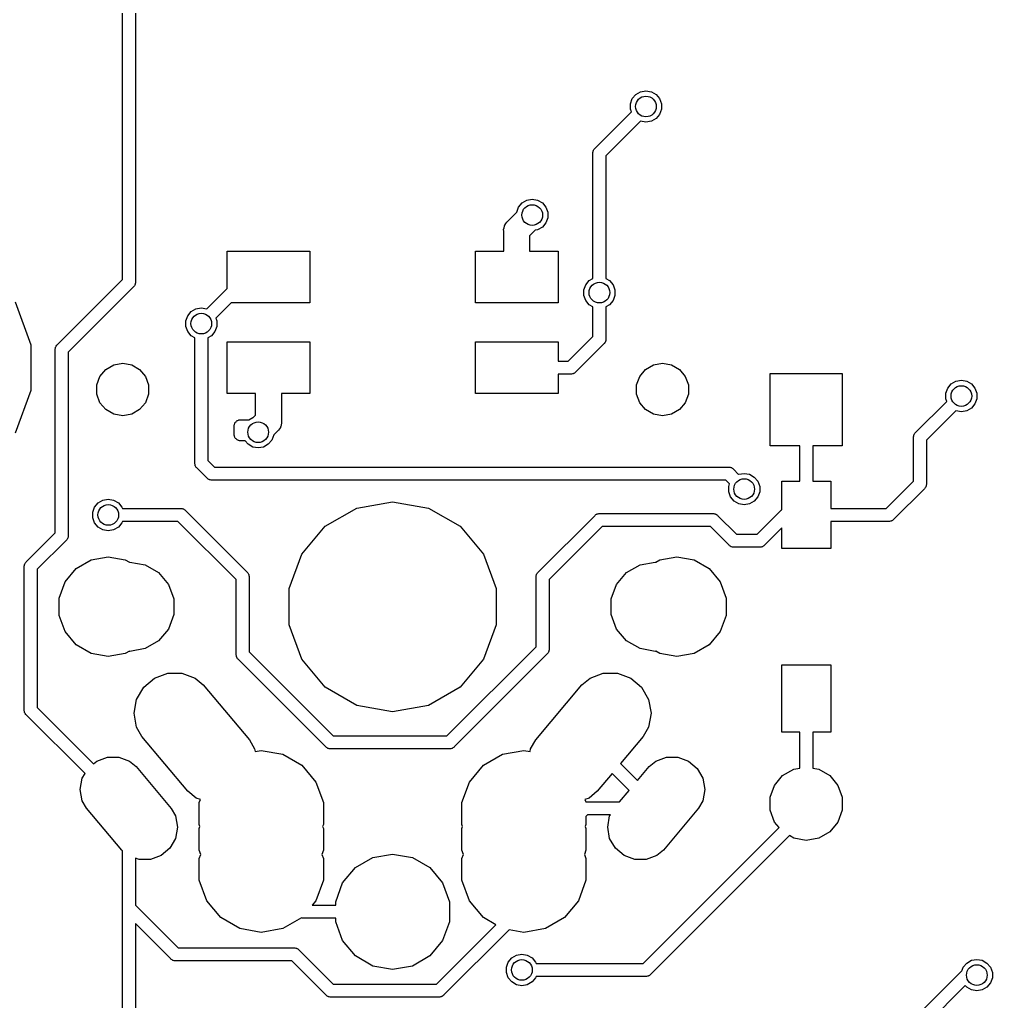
# Model space of a CAD drawing. Extents: x 61 to 194, y -153 to -61.
# Drawn here: x 100.79 to 119.6, y -99.01 to -80.02 of the extents above; entities that cross this region are included whole.
import ezdxf

# ---------------------------------------------------------------- set-up
doc = ezdxf.new("R2010")
doc.units = 0
doc.header["$MEASUREMENT"] = 0
doc.layers.add('BLACK', color=7, linetype='CONTINUOUS')

msp = doc.modelspace()

# ---------------------------------------------------------------- linework, layer by layer
at = {"layer": 'BLACK', "linetype": 'CONTINUOUS'}
for p, q in [((102.775, -85.0482), (102.775, -78.2165)), ((103.025, -78.5018), (103.025, -85.0945)), ((112.704, -81.4666), (112.796, -81.4137)), ((112.796, -81.4137), (112.9, -81.3954)), ((112.9, -81.3954), (113.004, -81.4137)), ((113.004, -81.4137), (113.096, -81.4666)), ((112.6, -81.6471), (112.636, -81.5477)), ((112.6, -81.7529), (112.6, -81.6471)), ((112.636, -81.5477), (112.704, -81.4666)), ((113.096, -81.4666), (113.164, -81.5477)), ((113.164, -81.5477), (113.2, -81.6471)), ((113.2, -81.6471), (113.2, -81.7529)), ((111.915, -82.5077), (112.619, -81.8045)), ((112.619, -81.8045), (112.6, -81.7529)), ((113.2, -81.7529), (113.164, -81.8523)), ((112.792, -81.9843), (112.125, -82.6518)), ((112.796, -81.9863), (112.792, -81.9843)), ((112.9, -82.0046), (112.796, -81.9863)), ((113.004, -81.9863), (112.9, -82.0046)), ((113.096, -81.9334), (113.004, -81.9863)), ((113.164, -81.8523), (113.096, -81.9334)), ((111.874, -82.5889), (111.878, -82.5729)), ((111.875, -82.6054), (111.874, -82.5889)), ((111.878, -82.5729), (111.881, -82.5566)), ((111.881, -82.5566), (111.884, -82.5518)), ((111.884, -82.5518), (111.885, -82.5464)), ((111.885, -82.5464), (111.894, -82.5328)), ((111.894, -82.5328), (111.903, -82.5184)), ((111.903, -82.5184), (111.915, -82.5077)), ((111.875, -85.0258), (111.875, -82.6054)), ((112.125, -82.6518), (112.125, -85.0258)), ((110.504, -83.5666), (110.596, -83.5137)), ((110.596, -83.5137), (110.7, -83.4954)), ((110.7, -83.4954), (110.804, -83.5137)), ((110.804, -83.5137), (110.896, -83.5666)), ((110.4, -83.7461), (110.436, -83.6477)), ((110.436, -83.6477), (110.504, -83.5666)), ((110.896, -83.5666), (110.964, -83.6477)), ((110.964, -83.6477), (111, -83.7471)), ((110.206, -83.9368), (110.231, -83.9155)), ((110.231, -83.9155), (110.4, -83.7461)), ((111, -83.8529), (110.964, -83.9523)), ((111, -83.7471), (111, -83.8529)), ((110.147, -84.0779), (110.156, -84.0458)), ((110.15, -84.1109), (110.147, -84.0779)), ((110.15, -84.5), (110.15, -84.1109)), ((110.156, -84.0458), (110.161, -84.0132)), ((110.161, -84.0132), (110.167, -84.0035)), ((110.167, -84.0035), (110.17, -83.9927)), ((110.17, -83.9927), (110.189, -83.9655)), ((110.189, -83.9655), (110.206, -83.9368)), ((110.759, -84.0942), (110.65, -84.2036)), ((110.804, -84.0863), (110.759, -84.0942)), ((110.896, -84.0334), (110.804, -84.0863)), ((110.964, -83.9523), (110.896, -84.0334)), ((110.65, -84.2036), (110.65, -84.5)), ((104.8, -85.2232), (104.8, -84.5)), ((104.8, -84.5), (106.4, -84.5)), ((106.4, -84.5), (106.4, -85.5)), ((109.6, -85.5), (109.6, -84.5)), ((109.6, -84.5), (110.15, -84.5)), ((110.65, -84.5), (111.2, -84.5)), ((111.2, -84.5), (111.2, -85.5)), ((101.515, -86.3077), (102.775, -85.0482)), ((111.804, -85.0666), (111.875, -85.0258)), ((112.125, -85.0258), (112.196, -85.0666)), ((102.985, -85.1922), (101.725, -86.4518)), ((102.997, -85.1816), (102.985, -85.1922)), ((103.006, -85.1672), (102.997, -85.1816)), ((103.015, -85.1536), (103.006, -85.1672)), ((103.016, -85.1482), (103.015, -85.1536)), ((103.019, -85.1434), (103.016, -85.1482)), ((103.022, -85.1271), (103.019, -85.1434)), ((103.026, -85.1111), (103.022, -85.1271)), ((103.025, -85.0945), (103.026, -85.1111)), ((104.408, -85.6157), (104.8, -85.2232)), ((111.7, -85.2471), (111.736, -85.1477)), ((111.7, -85.3529), (111.7, -85.2471)), ((111.736, -85.1477), (111.804, -85.0666)), ((112.196, -85.0666), (112.264, -85.1477)), ((112.264, -85.1477), (112.3, -85.2471)), ((112.3, -85.2471), (112.3, -85.3529)), ((111.736, -85.4523), (111.7, -85.3529)), ((112.3, -85.3529), (112.264, -85.4523)), ((100.698, -85.4807), (101, -86.3092)), ((104.104, -85.6666), (104.196, -85.6137)), ((104.196, -85.6137), (104.3, -85.5954)), ((104.3, -85.5954), (104.404, -85.6137)), ((104.404, -85.6137), (104.408, -85.6157)), ((104.877, -85.5), (104.581, -85.7955)), ((106.4, -85.5), (104.877, -85.5)), ((111.2, -85.5), (109.6, -85.5)), ((111.804, -85.5334), (111.736, -85.4523)), ((111.875, -85.5742), (111.804, -85.5334)), ((111.875, -86.1482), (111.875, -85.5742)), ((112.196, -85.5334), (112.125, -85.5742)), ((112.125, -85.5742), (112.125, -86.1946)), ((112.264, -85.4523), (112.196, -85.5334)), ((104, -85.8471), (104.036, -85.7477)), ((104.036, -85.7477), (104.104, -85.6666)), ((104.581, -85.7955), (104.6, -85.8471)), ((104, -85.9529), (104, -85.8471)), ((104.036, -86.0523), (104, -85.9529)), ((104.6, -85.9529), (104.564, -86.0523)), ((104.6, -85.8471), (104.6, -85.9529)), ((104.104, -86.1334), (104.036, -86.0523)), ((104.175, -86.1742), (104.104, -86.1334)), ((104.175, -88.5945), (104.175, -86.1742)), ((104.496, -86.1334), (104.425, -86.1742)), ((104.425, -86.1742), (104.425, -88.5482)), ((104.564, -86.0523), (104.496, -86.1334)), ((111.398, -86.625), (111.875, -86.1482)), ((112.125, -86.1946), (112.126, -86.2111)), ((101, -86.3092), (101, -87.1908)), ((101.474, -86.3889), (101.478, -86.3729)), ((101.475, -86.4054), (101.474, -86.3889)), ((101.478, -86.3729), (101.481, -86.3566)), ((101.481, -86.3566), (101.484, -86.3518)), ((101.484, -86.3518), (101.485, -86.3464)), ((101.485, -86.3464), (101.494, -86.3328)), ((101.494, -86.3328), (101.503, -86.3184)), ((101.503, -86.3184), (101.515, -86.3077)), ((104.8, -87.25), (104.8, -86.25)), ((104.8, -86.25), (106.4, -86.25)), ((106.4, -86.25), (106.4, -87.25)), ((109.6, -87.25), (109.6, -86.25)), ((109.6, -86.25), (111.2, -86.25)), ((111.2, -86.25), (111.2, -86.625)), ((112.085, -86.2922), (111.542, -86.8345)), ((112.097, -86.2816), (112.085, -86.2922)), ((112.106, -86.2672), (112.097, -86.2816)), ((112.115, -86.2536), (112.106, -86.2672)), ((112.116, -86.2482), (112.115, -86.2536)), ((112.119, -86.2434), (112.116, -86.2482)), ((112.122, -86.2271), (112.119, -86.2434)), ((112.126, -86.2111), (112.122, -86.2271)), ((101.475, -89.9482), (101.475, -86.4054)), ((101.725, -86.4518), (101.725, -89.9946)), ((102.454, -86.7861), (102.606, -86.6979)), ((102.606, -86.6979), (102.78, -86.6673)), ((102.78, -86.6673), (102.954, -86.6979)), ((102.954, -86.6979), (103.106, -86.7861)), ((111.2, -86.625), (111.398, -86.625)), ((112.894, -86.7861), (113.046, -86.6979)), ((113.046, -86.6979), (113.22, -86.6673)), ((113.22, -86.6673), (113.394, -86.6979)), ((113.394, -86.6979), (113.546, -86.7861)), ((102.28, -87.0868), (102.34, -86.9211)), ((102.34, -86.9211), (102.454, -86.7861)), ((103.106, -86.7861), (103.22, -86.9211)), ((103.22, -86.9211), (103.28, -87.0868)), ((111.445, -86.875), (111.2, -86.875)), ((111.2, -86.875), (111.2, -87.25)), ((111.461, -86.8764), (111.445, -86.875)), ((111.477, -86.8722), (111.461, -86.8764)), ((111.493, -86.8693), (111.477, -86.8722)), ((111.498, -86.8665), (111.493, -86.8693)), ((111.504, -86.865), (111.498, -86.8665)), ((111.517, -86.8555), (111.504, -86.865)), ((111.532, -86.8472), (111.517, -86.8555)), ((111.542, -86.8345), (111.532, -86.8472)), ((112.72, -87.0868), (112.78, -86.9211)), ((112.78, -86.9211), (112.894, -86.7861)), ((113.546, -86.7861), (113.66, -86.9211)), ((113.66, -86.9211), (113.72, -87.0868)), ((115.301, -88.2635), (115.301, -86.8665)), ((115.301, -86.8665), (116.698, -86.8665)), ((116.698, -86.8665), (116.698, -88.2635)), ((102.28, -87.2632), (102.28, -87.0868)), ((103.28, -87.0868), (103.28, -87.2632)), ((112.72, -87.2632), (112.72, -87.0868)), ((113.72, -87.0868), (113.72, -87.2632)), ((118.7, -87.2471), (118.736, -87.1477)), ((118.736, -87.1477), (118.804, -87.0666)), ((118.804, -87.0666), (118.896, -87.0137)), ((118.896, -87.0137), (119, -86.9954)), ((119, -86.9954), (119.104, -87.0137)), ((119.104, -87.0137), (119.196, -87.0666)), ((119.196, -87.0666), (119.264, -87.1477)), ((119.264, -87.1477), (119.3, -87.2471)), ((101, -87.1908), (100.698, -88.0193)), ((102.34, -87.4289), (102.28, -87.2632)), ((103.28, -87.2632), (103.22, -87.4289)), ((105.35, -87.25), (104.8, -87.25)), ((105.35, -87.6696), (105.35, -87.25)), ((106.4, -87.25), (105.85, -87.25)), ((105.85, -87.25), (105.85, -87.7891)), ((111.2, -87.25), (109.6, -87.25)), ((112.78, -87.4289), (112.72, -87.2632)), ((113.72, -87.2632), (113.66, -87.4289)), ((118.7, -87.3529), (118.7, -87.2471)), ((119.3, -87.2471), (119.3, -87.3529)), ((102.454, -87.5639), (102.34, -87.4289)), ((103.22, -87.4289), (103.106, -87.5639)), ((112.894, -87.5639), (112.78, -87.4289)), ((113.66, -87.4289), (113.546, -87.5639)), ((118.115, -88.0077), (118.719, -87.4045)), ((118.719, -87.4045), (118.7, -87.3529)), ((119.264, -87.4523), (119.196, -87.5334)), ((119.3, -87.3529), (119.264, -87.4523)), ((102.606, -87.6521), (102.454, -87.5639)), ((102.78, -87.6827), (102.606, -87.6521)), ((102.954, -87.6521), (102.78, -87.6827)), ((103.106, -87.5639), (102.954, -87.6521)), ((105.219, -87.758), (105.296, -87.7137)), ((105.296, -87.7137), (105.308, -87.7116)), ((105.308, -87.7116), (105.35, -87.6696)), ((113.046, -87.6521), (112.894, -87.5639)), ((113.22, -87.6827), (113.046, -87.6521)), ((113.394, -87.6521), (113.22, -87.6827)), ((113.546, -87.5639), (113.394, -87.6521)), ((118.892, -87.5843), (118.325, -88.1518)), ((118.896, -87.5863), (118.892, -87.5843)), ((119, -87.6046), (118.896, -87.5863)), ((119.104, -87.5863), (119, -87.6046)), ((119.196, -87.5334), (119.104, -87.5863)), ((104.933, -87.885), (104.935, -87.8741)), ((104.933, -88.04), (104.933, -87.885)), ((104.935, -87.8629), (104.939, -87.8525)), ((104.935, -87.8741), (104.935, -87.8629)), ((104.939, -87.8525), (104.941, -87.8416)), ((104.941, -87.8416), (104.946, -87.8319)), ((104.946, -87.8319), (104.95, -87.8215)), ((104.95, -87.8215), (104.957, -87.813)), ((104.957, -87.813), (104.963, -87.8034)), ((104.963, -87.8034), (104.971, -87.7962)), ((104.971, -87.7962), (104.978, -87.7877)), ((104.978, -87.7877), (104.988, -87.7822)), ((104.988, -87.7822), (104.996, -87.775)), ((104.996, -87.775), (105.007, -87.7712)), ((105.007, -87.7712), (105.017, -87.7657)), ((105.017, -87.7657), (105.028, -87.7637)), ((105.028, -87.7637), (105.038, -87.7599)), ((105.038, -87.7599), (105.049, -87.7599)), ((105.049, -87.7599), (105.06, -87.758)), ((105.06, -87.758), (105.219, -87.758)), ((105.83, -87.9073), (105.811, -87.9345)), ((105.833, -87.8965), (105.83, -87.9073)), ((105.839, -87.8868), (105.833, -87.8965)), ((105.844, -87.8542), (105.839, -87.8868)), ((105.853, -87.8221), (105.844, -87.8542)), ((105.85, -87.7891), (105.853, -87.8221)), ((104.935, -88.0509), (104.933, -88.04)), ((104.935, -88.0621), (104.935, -88.0509)), ((104.939, -88.0725), (104.935, -88.0621)), ((104.941, -88.0834), (104.939, -88.0725)), ((104.946, -88.0931), (104.941, -88.0834)), ((104.95, -88.1035), (104.946, -88.0931)), ((105.7, -88.0539), (105.664, -88.1523)), ((105.769, -87.9845), (105.7, -88.0539)), ((105.794, -87.9632), (105.769, -87.9845)), ((105.811, -87.9345), (105.794, -87.9632)), ((118.074, -88.0889), (118.078, -88.0729)), ((118.075, -88.1054), (118.074, -88.0889)), ((118.078, -88.0729), (118.081, -88.0566)), ((118.081, -88.0566), (118.084, -88.0518)), ((118.084, -88.0518), (118.085, -88.0464)), ((118.085, -88.0464), (118.094, -88.0328)), ((118.094, -88.0328), (118.103, -88.0184)), ((118.103, -88.0184), (118.115, -88.0077)), ((104.957, -88.112), (104.95, -88.1035)), ((104.963, -88.1216), (104.957, -88.112)), ((104.971, -88.1288), (104.963, -88.1216)), ((104.978, -88.1373), (104.971, -88.1288)), ((104.988, -88.1428), (104.978, -88.1373)), ((104.996, -88.15), (104.988, -88.1428)), ((105.007, -88.1538), (104.996, -88.15)), ((105.017, -88.1593), (105.007, -88.1538)), ((105.028, -88.1613), (105.017, -88.1593)), ((105.038, -88.1651), (105.028, -88.1613)), ((105.049, -88.1651), (105.038, -88.1651)), ((105.06, -88.167), (105.049, -88.1651)), ((105.149, -88.167), (105.06, -88.167)), ((105.204, -88.2334), (105.149, -88.167)), ((105.296, -88.2863), (105.204, -88.2334)), ((105.4, -88.3046), (105.296, -88.2863)), ((105.504, -88.2863), (105.4, -88.3046)), ((105.596, -88.2334), (105.504, -88.2863)), ((105.664, -88.1523), (105.596, -88.2334)), ((115.875, -88.2635), (115.301, -88.2635)), ((115.875, -88.95), (115.875, -88.2635)), ((116.698, -88.2635), (116.125, -88.2635)), ((116.125, -88.2635), (116.125, -88.95)), ((118.075, -88.9482), (118.075, -88.1054)), ((118.325, -88.1518), (118.325, -88.9946)), ((104.174, -88.6111), (104.175, -88.5945)), ((104.178, -88.6271), (104.174, -88.6111)), ((104.181, -88.6434), (104.178, -88.6271)), ((104.184, -88.6482), (104.181, -88.6434)), ((104.185, -88.6536), (104.184, -88.6482)), ((104.194, -88.6672), (104.185, -88.6536)), ((104.203, -88.6816), (104.194, -88.6672)), ((104.425, -88.5482), (104.552, -88.675)), ((104.215, -88.6922), (104.203, -88.6816)), ((104.408, -88.8845), (104.215, -88.6922)), ((104.552, -88.675), (114.495, -88.675)), ((114.495, -88.675), (114.511, -88.6736)), ((114.511, -88.6736), (114.527, -88.6778)), ((114.527, -88.6778), (114.543, -88.6807)), ((114.543, -88.6807), (114.548, -88.6835)), ((114.548, -88.6835), (114.554, -88.685)), ((114.554, -88.685), (114.567, -88.6945)), ((114.567, -88.6945), (114.582, -88.7028)), ((114.582, -88.7028), (114.592, -88.7155)), ((114.592, -88.7155), (114.692, -88.8157)), ((114.692, -88.8157), (114.696, -88.8137)), ((114.696, -88.8137), (114.8, -88.7954)), ((114.8, -88.7954), (114.904, -88.8137)), ((114.904, -88.8137), (114.996, -88.8666)), ((104.418, -88.8972), (104.408, -88.8845)), ((104.433, -88.9055), (104.418, -88.8972)), ((104.446, -88.915), (104.433, -88.9055)), ((104.452, -88.9165), (104.446, -88.915)), ((104.457, -88.9193), (104.452, -88.9165)), ((104.473, -88.9222), (104.457, -88.9193)), ((104.489, -88.9264), (104.473, -88.9222)), ((104.505, -88.925), (104.489, -88.9264)), ((114.448, -88.925), (104.505, -88.925)), ((114.519, -88.9955), (114.448, -88.925)), ((114.5, -89.0471), (114.519, -88.9955)), ((114.5, -89.1529), (114.5, -89.0471)), ((114.996, -88.8666), (115.064, -88.9477)), ((115.064, -88.9477), (115.1, -89.0471)), ((115.1, -89.0471), (115.1, -89.1529)), ((115.525, -89.499), (115.525, -88.95)), ((115.525, -88.95), (115.875, -88.95)), ((116.125, -88.95), (116.475, -88.95)), ((116.475, -88.95), (116.475, -89.475)), ((117.548, -89.475), (118.075, -88.9482)), ((118.316, -89.0482), (118.315, -89.0536)), ((118.319, -89.0434), (118.316, -89.0482)), ((118.322, -89.0271), (118.319, -89.0434)), ((118.326, -89.0111), (118.322, -89.0271)), ((118.325, -88.9946), (118.326, -89.0111)), ((114.536, -89.2523), (114.5, -89.1529)), ((115.1, -89.1529), (115.064, -89.2523)), ((118.285, -89.0922), (117.692, -89.6845)), ((118.297, -89.0816), (118.285, -89.0922)), ((118.306, -89.0672), (118.297, -89.0816)), ((118.315, -89.0536), (118.306, -89.0672)), ((102.236, -89.4477), (102.304, -89.3666)), ((102.304, -89.3666), (102.396, -89.3137)), ((102.396, -89.3137), (102.5, -89.2954)), ((102.5, -89.2954), (102.604, -89.3137)), ((102.604, -89.3137), (102.696, -89.3666)), ((102.696, -89.3666), (102.764, -89.4477)), ((107.305, -89.4666), (108, -89.3441)), ((108, -89.3441), (108.695, -89.4666)), ((114.604, -89.3334), (114.536, -89.2523)), ((114.696, -89.3863), (114.604, -89.3334)), ((114.8, -89.4046), (114.696, -89.3863)), ((114.904, -89.3863), (114.8, -89.4046)), ((114.996, -89.3334), (114.904, -89.3863)), ((115.064, -89.2523), (114.996, -89.3334)), ((102.2, -89.5471), (102.236, -89.4477)), ((102.2, -89.6529), (102.2, -89.5471)), ((102.764, -89.4477), (102.774, -89.475)), ((102.774, -89.475), (103.895, -89.475)), ((103.895, -89.475), (103.911, -89.4736)), ((103.911, -89.4736), (103.927, -89.4778)), ((103.927, -89.4778), (103.943, -89.4807)), ((103.943, -89.4807), (103.948, -89.4835)), ((103.948, -89.4835), (103.954, -89.485)), ((103.954, -89.485), (103.967, -89.4945)), ((103.967, -89.4945), (103.982, -89.5028)), ((103.982, -89.5028), (103.992, -89.5155)), ((103.992, -89.5155), (105.185, -90.7078)), ((106.695, -89.8193), (107.305, -89.4666)), ((108.695, -89.4666), (109.305, -89.8193)), ((110.815, -90.7077), (111.908, -89.6155)), ((111.908, -89.6155), (111.918, -89.6028)), ((111.918, -89.6028), (111.933, -89.5945)), ((111.933, -89.5945), (111.946, -89.585)), ((111.946, -89.585), (111.952, -89.5835)), ((111.952, -89.5835), (111.957, -89.5807)), ((111.957, -89.5807), (111.973, -89.5778)), ((111.973, -89.5778), (111.989, -89.5736)), ((111.989, -89.5736), (112.005, -89.575)), ((112.005, -89.575), (114.195, -89.575)), ((114.195, -89.575), (114.211, -89.5736)), ((114.211, -89.5736), (114.227, -89.5778)), ((114.227, -89.5778), (114.243, -89.5807)), ((114.243, -89.5807), (114.248, -89.5835)), ((114.248, -89.5835), (114.254, -89.585)), ((114.254, -89.585), (114.267, -89.5945)), ((114.267, -89.5945), (114.282, -89.6028)), ((114.282, -89.6028), (114.292, -89.6155)), ((114.292, -89.6155), (114.652, -89.975)), ((115.048, -89.975), (115.508, -89.5155)), ((115.508, -89.5155), (115.518, -89.5028)), ((115.518, -89.5028), (115.525, -89.499)), ((116.475, -89.475), (117.548, -89.475)), ((102.236, -89.7523), (102.2, -89.6529)), ((102.304, -89.8334), (102.236, -89.7523)), ((102.764, -89.7523), (102.696, -89.8334)), ((102.774, -89.725), (102.764, -89.7523)), ((103.848, -89.725), (102.774, -89.725)), ((104.975, -90.8518), (103.848, -89.725)), ((117.595, -89.725), (116.475, -89.725)), ((116.475, -89.725), (116.475, -90.25)), ((117.611, -89.7264), (117.595, -89.725)), ((117.627, -89.7222), (117.611, -89.7264)), ((117.643, -89.7193), (117.627, -89.7222)), ((117.648, -89.7165), (117.643, -89.7193)), ((117.654, -89.715), (117.648, -89.7165)), ((117.667, -89.7055), (117.654, -89.715)), ((117.682, -89.6972), (117.667, -89.7055)), ((117.692, -89.6845), (117.682, -89.6972)), ((100.915, -90.5077), (101.475, -89.9482)), ((101.725, -89.9946), (101.726, -90.0111)), ((102.396, -89.8863), (102.304, -89.8334)), ((102.5, -89.9046), (102.396, -89.8863)), ((102.604, -89.8863), (102.5, -89.9046)), ((102.696, -89.8334), (102.604, -89.8863)), ((106.241, -90.3596), (106.695, -89.8193)), ((109.305, -89.8193), (109.759, -90.3596)), ((112.052, -89.825), (111.025, -90.8518)), ((114.148, -89.825), (112.052, -89.825)), ((114.508, -90.1845), (114.148, -89.825)), ((114.652, -89.975), (115.048, -89.975)), ((115.525, -89.8518), (115.192, -90.1845)), ((115.525, -90.25), (115.525, -89.8518)), ((101.685, -90.0922), (101.125, -90.6518)), ((101.697, -90.0816), (101.685, -90.0922)), ((101.706, -90.0672), (101.697, -90.0816)), ((101.715, -90.0536), (101.706, -90.0672)), ((101.716, -90.0482), (101.715, -90.0536)), ((101.719, -90.0434), (101.716, -90.0482)), ((101.722, -90.0271), (101.719, -90.0434)), ((101.726, -90.0111), (101.722, -90.0271)), ((114.518, -90.1972), (114.508, -90.1845)), ((115.192, -90.1845), (115.182, -90.1972)), ((106, -91.0223), (106.241, -90.3596)), ((109.759, -90.3596), (110, -91.0223)), ((114.533, -90.2055), (114.518, -90.1972)), ((114.546, -90.215), (114.533, -90.2055)), ((114.552, -90.2165), (114.546, -90.215)), ((114.557, -90.2193), (114.552, -90.2165)), ((114.573, -90.2222), (114.557, -90.2193)), ((114.589, -90.2264), (114.573, -90.2222)), ((114.605, -90.225), (114.589, -90.2264)), ((115.095, -90.225), (114.605, -90.225)), ((115.111, -90.2264), (115.095, -90.225)), ((115.127, -90.2222), (115.111, -90.2264)), ((115.143, -90.2193), (115.127, -90.2222)), ((115.148, -90.2165), (115.143, -90.2193)), ((115.154, -90.215), (115.148, -90.2165)), ((115.167, -90.2055), (115.154, -90.215)), ((115.182, -90.1972), (115.167, -90.2055)), ((116.475, -90.25), (115.525, -90.25)), ((100.878, -90.5729), (100.881, -90.5566)), ((100.881, -90.5566), (100.884, -90.5518)), ((100.884, -90.5518), (100.885, -90.5464)), ((100.885, -90.5464), (100.894, -90.5328)), ((100.894, -90.5328), (100.903, -90.5184)), ((100.903, -90.5184), (100.915, -90.5077)), ((101.88, -90.636), (102.17, -90.4685)), ((102.17, -90.4685), (102.5, -90.4103)), ((102.5, -90.4103), (102.83, -90.4685)), ((102.83, -90.4685), (102.909, -90.5139)), ((102.909, -90.5139), (102.92, -90.5119)), ((102.92, -90.5119), (103.215, -90.5639)), ((103.215, -90.5639), (103.475, -90.7138)), ((112.525, -90.7138), (112.785, -90.5639)), ((112.785, -90.5639), (113.08, -90.5119)), ((113.08, -90.5119), (113.091, -90.5139)), ((113.091, -90.5139), (113.17, -90.4685)), ((113.17, -90.4685), (113.5, -90.4103)), ((113.5, -90.4103), (113.83, -90.4685)), ((113.83, -90.4685), (114.12, -90.636)), ((100.874, -90.5889), (100.878, -90.5729)), ((100.875, -90.6054), (100.874, -90.5889)), ((100.875, -93.3695), (100.875, -90.6054)), ((101.125, -90.6518), (101.125, -93.3232)), ((101.665, -90.8927), (101.88, -90.636)), ((103.475, -90.7138), (103.667, -90.9434)), ((105.185, -90.7078), (105.197, -90.7184)), ((105.197, -90.7184), (105.206, -90.7328)), ((105.206, -90.7328), (105.215, -90.7464)), ((105.215, -90.7464), (105.216, -90.7518)), ((105.216, -90.7518), (105.219, -90.7566)), ((105.219, -90.7566), (105.222, -90.7729)), ((110.778, -90.7729), (110.781, -90.7566)), ((110.781, -90.7566), (110.784, -90.7518)), ((110.784, -90.7518), (110.785, -90.7464)), ((110.785, -90.7464), (110.794, -90.7328)), ((110.794, -90.7328), (110.803, -90.7184)), ((110.803, -90.7184), (110.815, -90.7077)), ((112.333, -90.9434), (112.525, -90.7138)), ((114.12, -90.636), (114.335, -90.8927)), ((101.55, -91.2075), (101.665, -90.8927)), ((103.667, -90.9434), (103.77, -91.2251)), ((104.975, -92.2946), (104.975, -90.8518)), ((105.222, -90.7729), (105.226, -90.7889)), ((105.226, -90.7889), (105.225, -90.8054)), ((105.225, -90.8054), (105.225, -92.2482)), ((110.774, -90.7889), (110.778, -90.7729)), ((110.775, -90.8054), (110.774, -90.7889)), ((110.775, -92.1482), (110.775, -90.8054)), ((111.025, -90.8518), (111.025, -92.1946)), ((112.23, -91.2251), (112.333, -90.9434)), ((114.335, -90.8927), (114.45, -91.2075)), ((106, -91.7277), (106, -91.0223)), ((110, -91.0223), (110, -91.7277)), ((101.55, -91.5425), (101.55, -91.2075)), ((103.77, -91.2251), (103.77, -91.5249)), ((112.23, -91.5249), (112.23, -91.2251)), ((114.45, -91.2075), (114.45, -91.5425)), ((101.665, -91.8573), (101.55, -91.5425)), ((103.77, -91.5249), (103.667, -91.8066)), ((112.333, -91.8066), (112.23, -91.5249)), ((114.45, -91.5425), (114.335, -91.8573)), ((101.88, -92.114), (101.665, -91.8573)), ((103.667, -91.8066), (103.475, -92.0362)), ((106.241, -92.3904), (106, -91.7277)), ((110, -91.7277), (109.759, -92.3904)), ((112.525, -92.0362), (112.333, -91.8066)), ((114.335, -91.8573), (114.12, -92.114)), ((103.475, -92.0362), (103.215, -92.1861)), ((112.785, -92.1861), (112.525, -92.0362)), ((102.17, -92.2815), (101.88, -92.114)), ((102.909, -92.2361), (102.83, -92.2815)), ((102.92, -92.2381), (102.909, -92.2361)), ((103.215, -92.1861), (102.92, -92.2381)), ((105.225, -92.2482), (106.852, -93.875)), ((109.048, -93.875), (110.775, -92.1482)), ((111.006, -92.2672), (110.997, -92.2816)), ((111.015, -92.2536), (111.006, -92.2672)), ((111.016, -92.2482), (111.015, -92.2536)), ((111.019, -92.2434), (111.016, -92.2482)), ((111.022, -92.2271), (111.019, -92.2434)), ((111.026, -92.2111), (111.022, -92.2271)), ((111.025, -92.1946), (111.026, -92.2111)), ((113.08, -92.2381), (112.785, -92.1861)), ((113.091, -92.2361), (113.08, -92.2381)), ((113.17, -92.2815), (113.091, -92.2361)), ((114.12, -92.114), (113.83, -92.2815)), ((102.5, -92.3397), (102.17, -92.2815)), ((102.83, -92.2815), (102.5, -92.3397)), ((104.974, -92.3111), (104.975, -92.2946)), ((104.978, -92.3271), (104.974, -92.3111)), ((104.981, -92.3434), (104.978, -92.3271)), ((104.984, -92.3482), (104.981, -92.3434)), ((104.985, -92.3536), (104.984, -92.3482)), ((104.994, -92.3672), (104.985, -92.3536)), ((105.003, -92.3816), (104.994, -92.3672)), ((105.015, -92.3923), (105.003, -92.3816)), ((106.708, -94.0845), (105.015, -92.3923)), ((106.695, -92.9307), (106.241, -92.3904)), ((110.985, -92.2922), (109.192, -94.0845)), ((109.759, -92.3904), (109.305, -92.9307)), ((110.997, -92.2816), (110.985, -92.2922)), ((113.5, -92.3397), (113.17, -92.2815)), ((113.83, -92.2815), (113.5, -92.3397)), ((115.525, -93.8), (115.525, -92.5)), ((115.525, -92.5), (116.475, -92.5)), ((116.475, -92.5), (116.475, -93.8)), ((103.185, -92.9304), (103.395, -92.7547)), ((103.395, -92.7547), (103.652, -92.6612)), ((103.652, -92.6612), (103.925, -92.6612)), ((103.925, -92.6612), (104.182, -92.7547)), ((104.182, -92.7547), (104.338, -92.8861)), ((111.662, -92.8861), (111.818, -92.7547)), ((111.818, -92.7547), (112.075, -92.6612)), ((112.075, -92.6612), (112.348, -92.6612)), ((112.348, -92.6612), (112.605, -92.7547)), ((112.605, -92.7547), (112.815, -92.9304)), ((103.049, -93.1671), (103.185, -92.9304)), ((104.338, -92.8861), (105.229, -93.9476)), ((107.305, -93.2834), (106.695, -92.9307)), ((109.305, -92.9307), (108.695, -93.2834)), ((110.771, -93.9476), (111.662, -92.8861)), ((112.815, -92.9304), (112.951, -93.1671)), ((103.001, -93.4362), (103.049, -93.1671)), ((112.951, -93.1671), (112.999, -93.4362)), ((100.874, -93.3861), (100.875, -93.3695)), ((100.878, -93.4021), (100.874, -93.3861)), ((100.881, -93.4184), (100.878, -93.4021)), ((100.884, -93.4232), (100.881, -93.4184)), ((101.125, -93.3232), (102.215, -94.4136)), ((108, -93.4059), (107.305, -93.2834)), ((108.695, -93.2834), (108, -93.4059)), ((100.885, -93.4286), (100.884, -93.4232)), ((100.894, -93.4422), (100.885, -93.4286)), ((100.903, -93.4566), (100.894, -93.4422)), ((100.915, -93.4672), (100.903, -93.4566)), ((102.051, -94.6028), (100.915, -93.4672)), ((103.049, -93.7054), (103.001, -93.4362)), ((112.999, -93.4362), (112.951, -93.7054)), ((103.151, -93.8824), (103.049, -93.7054)), ((112.951, -93.7054), (112.849, -93.8824)), ((104.042, -94.9439), (103.151, -93.8824)), ((105.229, -93.9476), (105.331, -94.1246)), ((106.852, -93.875), (109.048, -93.875)), ((110.669, -94.1246), (110.771, -93.9476)), ((112.849, -93.8824), (112.409, -94.407)), ((115.875, -93.8), (115.525, -93.8)), ((115.875, -94.4978), (115.875, -93.8)), ((116.475, -93.8), (116.125, -93.8)), ((116.125, -93.8), (116.125, -94.4978)), ((105.331, -94.1246), (105.341, -94.1775)), ((105.341, -94.1775), (105.46, -94.1565)), ((105.46, -94.1565), (105.877, -94.23)), ((106.718, -94.0972), (106.708, -94.0845)), ((106.733, -94.1055), (106.718, -94.0972)), ((106.746, -94.115), (106.733, -94.1055)), ((106.752, -94.1165), (106.746, -94.115)), ((106.757, -94.1193), (106.752, -94.1165)), ((106.773, -94.1222), (106.757, -94.1193)), ((106.789, -94.1264), (106.773, -94.1222)), ((106.805, -94.125), (106.789, -94.1264)), ((109.095, -94.125), (106.805, -94.125)), ((109.111, -94.1264), (109.095, -94.125)), ((109.127, -94.1222), (109.111, -94.1264)), ((109.143, -94.1193), (109.127, -94.1222)), ((109.148, -94.1165), (109.143, -94.1193)), ((109.154, -94.115), (109.148, -94.1165)), ((109.167, -94.1055), (109.154, -94.115)), ((109.182, -94.0972), (109.167, -94.1055)), ((109.192, -94.0845), (109.182, -94.0972)), ((110.123, -94.23), (110.54, -94.1565)), ((110.54, -94.1565), (110.659, -94.1775)), ((110.659, -94.1775), (110.669, -94.1246)), ((102.215, -94.4136), (102.277, -94.3615)), ((102.277, -94.3615), (102.484, -94.2861)), ((102.484, -94.2861), (102.705, -94.2861)), ((102.705, -94.2861), (102.912, -94.3615)), ((102.912, -94.3615), (103.038, -94.4675)), ((105.877, -94.23), (106.243, -94.4416)), ((109.757, -94.4416), (110.123, -94.23)), ((112.962, -94.4675), (113.088, -94.3615)), ((113.088, -94.3615), (113.295, -94.2861)), ((113.295, -94.2861), (113.516, -94.2861)), ((113.516, -94.2861), (113.723, -94.3615)), ((113.723, -94.3615), (113.891, -94.5032)), ((103.038, -94.4675), (103.719, -95.279)), ((106.243, -94.4416), (106.515, -94.7657)), ((109.485, -94.7657), (109.757, -94.4416)), ((112.409, -94.407), (112.737, -94.7352)), ((112.737, -94.7352), (112.962, -94.4675)), ((113.891, -94.5032), (114.002, -94.6941)), ((115.544, -94.6417), (115.757, -94.5185)), ((115.757, -94.5185), (115.875, -94.4978)), ((116.125, -94.4978), (116.243, -94.5185)), ((116.243, -94.5185), (116.456, -94.6417)), ((101.96, -94.9111), (101.998, -94.6941)), ((101.998, -94.6941), (102.051, -94.6028)), ((112.248, -94.5993), (111.958, -94.9439)), ((112.576, -94.9275), (112.248, -94.5993)), ((114.002, -94.6941), (114.04, -94.9111)), ((115.386, -94.8304), (115.544, -94.6417)), ((116.456, -94.6417), (116.614, -94.8304)), ((101.998, -95.1282), (101.96, -94.9111)), ((106.515, -94.7657), (106.66, -95.1634)), ((109.34, -95.1634), (109.485, -94.7657)), ((112.389, -95.15), (112.576, -94.9275)), ((114.04, -94.9111), (114.002, -95.1282)), ((115.301, -95.0618), (115.386, -94.8304)), ((116.614, -94.8304), (116.698, -95.0618)), ((102.081, -95.271), (101.998, -95.1282)), ((104.198, -95.0753), (104.042, -94.9439)), ((104.281, -95.1054), (104.198, -95.0753)), ((104.26, -95.1634), (104.281, -95.1054)), ((111.802, -95.0753), (111.719, -95.1054)), ((111.719, -95.1054), (111.735, -95.15)), ((111.958, -94.9439), (111.802, -95.0753)), ((114.002, -95.1282), (113.919, -95.271)), ((115.301, -95.3082), (115.301, -95.0618)), ((116.698, -95.0618), (116.698, -95.3082)), ((102.762, -96.0825), (102.081, -95.271)), ((103.719, -95.279), (103.802, -95.4218)), ((104.26, -95.5866), (104.26, -95.1634)), ((106.66, -95.1634), (106.66, -95.5866)), ((109.34, -95.5866), (109.34, -95.1634)), ((111.735, -95.15), (112.389, -95.15)), ((113.919, -95.271), (113.238, -96.0825)), ((115.386, -95.5396), (115.301, -95.3082)), ((116.698, -95.3082), (116.614, -95.5396)), ((103.802, -95.4218), (103.84, -95.6389)), ((111.772, -95.4), (111.74, -95.4318)), ((111.74, -95.4318), (111.74, -95.5866)), ((112.211, -95.4), (111.772, -95.4)), ((112.16, -95.6389), (112.198, -95.4218)), ((112.198, -95.4218), (112.211, -95.4)), ((103.84, -95.6389), (103.802, -95.8559)), ((104.274, -95.625), (104.26, -95.5866)), ((104.26, -95.6634), (104.274, -95.625)), ((104.26, -96.0866), (104.26, -95.6634)), ((106.66, -95.5866), (106.646, -95.625)), ((106.646, -95.625), (106.66, -95.6634)), ((106.66, -95.6634), (106.66, -96.0866)), ((109.354, -95.625), (109.34, -95.5866)), ((109.34, -95.6634), (109.354, -95.625)), ((109.34, -96.0866), (109.34, -95.6634)), ((111.74, -95.5866), (111.726, -95.625)), ((111.726, -95.625), (111.74, -95.6634)), ((111.74, -95.6634), (111.74, -96.0866)), ((112.198, -95.8559), (112.16, -95.6389)), ((112.848, -98.275), (115.476, -95.6472)), ((115.476, -95.6472), (115.386, -95.5396)), ((116.614, -95.5396), (116.456, -95.7283)), ((103.802, -95.8559), (103.691, -96.0468)), ((112.309, -96.0468), (112.198, -95.8559)), ((115.674, -95.8031), (112.992, -98.4845)), ((115.757, -95.8515), (115.674, -95.8031)), ((116, -95.8943), (115.757, -95.8515)), ((116.243, -95.8515), (116, -95.8943)), ((116.456, -95.7283), (116.243, -95.8515)), ((103.691, -96.0468), (103.523, -96.1885)), ((112.477, -96.1885), (112.309, -96.0468)), ((102.775, -96.0937), (102.762, -96.0825)), ((102.775, -97.1945), (102.775, -96.0937)), ((103.095, -96.2639), (103.025, -96.2383)), ((103.025, -96.2383), (103.025, -97.1482)), ((103.316, -96.2639), (103.095, -96.2639)), ((103.523, -96.1885), (103.316, -96.2639)), ((104.289, -96.165), (104.26, -96.0866)), ((104.26, -96.2434), (104.289, -96.165)), ((104.26, -96.6666), (104.26, -96.2434)), ((106.66, -96.0866), (106.631, -96.165)), ((106.631, -96.165), (106.66, -96.2434)), ((106.66, -96.2434), (106.66, -96.6666)), ((107.282, -96.4194), (107.618, -96.2254)), ((107.618, -96.2254), (108, -96.158)), ((108, -96.158), (108.382, -96.2254)), ((108.382, -96.2254), (108.718, -96.4194)), ((109.369, -96.165), (109.34, -96.0866)), ((109.34, -96.2434), (109.369, -96.165)), ((109.34, -96.6666), (109.34, -96.2434)), ((111.74, -96.0866), (111.711, -96.165)), ((111.711, -96.165), (111.74, -96.2434)), ((111.74, -96.2434), (111.74, -96.6666)), ((112.684, -96.2639), (112.477, -96.1885)), ((112.905, -96.2639), (112.684, -96.2639)), ((113.112, -96.1885), (112.905, -96.2639)), ((113.238, -96.0825), (113.112, -96.1885)), ((107.033, -96.7165), (107.282, -96.4194)), ((108.718, -96.4194), (108.967, -96.7165)), ((104.405, -97.0643), (104.26, -96.6666)), ((106.66, -96.6666), (106.515, -97.0643)), ((106.9, -97.081), (107.033, -96.7165)), ((108.967, -96.7165), (109.1, -97.081)), ((109.485, -97.0643), (109.34, -96.6666)), ((111.74, -96.6666), (111.595, -97.0643)), ((102.774, -97.2111), (102.775, -97.1945)), ((102.775, -97.2165), (102.774, -97.2111)), ((102.775, -100.878), (102.775, -97.2165)), ((103.025, -97.1482), (103.852, -97.975)), ((104.677, -97.3884), (104.405, -97.0643)), ((106.515, -97.0643), (106.443, -97.15)), ((106.443, -97.15), (106.9, -97.15)), ((106.9, -97.15), (106.9, -97.081)), ((109.1, -97.081), (109.1, -97.469)), ((109.757, -97.3884), (109.485, -97.0643)), ((111.595, -97.0643), (111.323, -97.3884)), ((105.043, -97.6), (104.677, -97.3884)), ((106.235, -97.3933), (105.877, -97.6)), ((106.237, -97.3943), (106.235, -97.3933)), ((106.253, -97.3972), (106.237, -97.3943)), ((106.269, -97.4014), (106.253, -97.3972)), ((106.285, -97.4), (106.269, -97.4014)), ((106.9, -97.4), (106.285, -97.4)), ((106.9, -97.469), (106.9, -97.4)), ((109.996, -97.5268), (109.757, -97.3884)), ((111.323, -97.3884), (110.957, -97.6)), ((103.708, -98.1845), (103.025, -97.5018)), ((103.025, -97.5018), (103.025, -100.775)), ((107.033, -97.8335), (106.9, -97.469)), ((108.848, -98.675), (109.996, -97.5268)), ((109.1, -97.469), (108.967, -97.8335)), ((105.46, -97.6735), (105.043, -97.6)), ((105.877, -97.6), (105.46, -97.6735)), ((110.254, -97.623), (108.992, -98.8845)), ((110.54, -97.6735), (110.254, -97.623)), ((110.957, -97.6), (110.54, -97.6735)), ((103.852, -97.975), (106.095, -97.975)), ((106.095, -97.975), (106.111, -97.9736)), ((106.111, -97.9736), (106.127, -97.9778)), ((107.282, -98.1306), (107.033, -97.8335)), ((108.967, -97.8335), (108.718, -98.1306)), ((106.127, -97.9778), (106.143, -97.9807)), ((106.143, -97.9807), (106.148, -97.9835)), ((106.148, -97.9835), (106.154, -97.985)), ((106.154, -97.985), (106.167, -97.9945)), ((106.167, -97.9945), (106.182, -98.0028)), ((106.182, -98.0028), (106.192, -98.0155)), ((106.192, -98.0155), (106.852, -98.675)), ((107.618, -98.3246), (107.282, -98.1306)), ((108.718, -98.1306), (108.382, -98.3246)), ((110.304, -98.1666), (110.396, -98.1137)), ((110.396, -98.1137), (110.5, -98.0954)), ((110.5, -98.0954), (110.604, -98.1137)), ((110.604, -98.1137), (110.696, -98.1666)), ((103.718, -98.1972), (103.708, -98.1845)), ((103.733, -98.2055), (103.718, -98.1972)), ((103.746, -98.215), (103.733, -98.2055)), ((103.752, -98.2165), (103.746, -98.215)), ((103.757, -98.2193), (103.752, -98.2165)), ((103.773, -98.2222), (103.757, -98.2193)), ((103.789, -98.2264), (103.773, -98.2222)), ((103.805, -98.225), (103.789, -98.2264)), ((106.048, -98.225), (103.805, -98.225)), ((106.708, -98.8845), (106.048, -98.225)), ((108, -98.392), (107.618, -98.3246)), ((108.382, -98.3246), (108, -98.392)), ((110.2, -98.3471), (110.236, -98.2477)), ((110.2, -98.4529), (110.2, -98.3471)), ((110.236, -98.2477), (110.304, -98.1666)), ((110.696, -98.1666), (110.764, -98.2477)), ((110.764, -98.2477), (110.774, -98.275)), ((110.774, -98.275), (112.848, -98.275)), ((119.014, -98.4076), (119.036, -98.3477)), ((119.036, -98.3477), (119.104, -98.2666)), ((119.104, -98.2666), (119.196, -98.2137)), ((119.196, -98.2137), (119.3, -98.1954)), ((119.3, -98.1954), (119.404, -98.2137)), ((119.404, -98.2137), (119.496, -98.2666)), ((119.496, -98.2666), (119.564, -98.3477)), ((119.564, -98.3477), (119.6, -98.4471)), ((110.236, -98.5523), (110.2, -98.4529)), ((110.774, -98.525), (110.764, -98.5523)), ((112.895, -98.525), (110.774, -98.525)), ((112.911, -98.5264), (112.895, -98.525)), ((112.927, -98.5222), (112.911, -98.5264)), ((112.943, -98.5193), (112.927, -98.5222)), ((112.948, -98.5165), (112.943, -98.5193)), ((112.954, -98.515), (112.948, -98.5165)), ((112.967, -98.5055), (112.954, -98.515)), ((112.982, -98.4972), (112.967, -98.5055)), ((112.992, -98.4845), (112.982, -98.4972)), ((117.848, -99.575), (119.008, -98.4155)), ((119.008, -98.4155), (119.014, -98.4076)), ((119.6, -98.4471), (119.6, -98.5529)), ((106.852, -98.675), (108.848, -98.675)), ((110.304, -98.6334), (110.236, -98.5523)), ((110.396, -98.6863), (110.304, -98.6334)), ((110.5, -98.7046), (110.396, -98.6863)), ((110.604, -98.6863), (110.5, -98.7046)), ((110.696, -98.6334), (110.604, -98.6863)), ((110.764, -98.5523), (110.696, -98.6334)), ((119.076, -98.7003), (117.992, -99.7845)), ((119.104, -98.7334), (119.076, -98.7003)), ((119.196, -98.7863), (119.104, -98.7334)), ((119.496, -98.7334), (119.404, -98.7863)), ((119.564, -98.6523), (119.496, -98.7334)), ((119.6, -98.5529), (119.564, -98.6523)), ((106.718, -98.8972), (106.708, -98.8845)), ((106.733, -98.9055), (106.718, -98.8972)), ((106.746, -98.915), (106.733, -98.9055)), ((106.752, -98.9165), (106.746, -98.915)), ((106.757, -98.9193), (106.752, -98.9165)), ((106.773, -98.9222), (106.757, -98.9193)), ((106.789, -98.9264), (106.773, -98.9222)), ((106.805, -98.925), (106.789, -98.9264)), ((108.895, -98.925), (106.805, -98.925)), ((108.911, -98.9264), (108.895, -98.925)), ((108.927, -98.9222), (108.911, -98.9264)), ((108.943, -98.9193), (108.927, -98.9222)), ((108.948, -98.9165), (108.943, -98.9193)), ((108.954, -98.915), (108.948, -98.9165)), ((108.967, -98.9055), (108.954, -98.915)), ((108.982, -98.8972), (108.967, -98.9055)), ((108.992, -98.8845), (108.982, -98.8972)), ((119.3, -98.8046), (119.196, -98.7863)), ((119.404, -98.7863), (119.3, -98.8046))]:
    msp.add_line(p, q, dxfattribs=at)
at = {"layer": 'BLACK'}
for centre in [(112.9, -81.7), (110.7, -83.8), (112, -85.3), (104.3, -85.9), (119, -87.3), (105.4, -88), (114.8, -89.1), (102.5, -89.6), (110.5, -98.4), (119.3, -98.5)]:
    msp.add_circle(centre, 0.2, dxfattribs=at)

doc.saveas('drawing.dxf')
